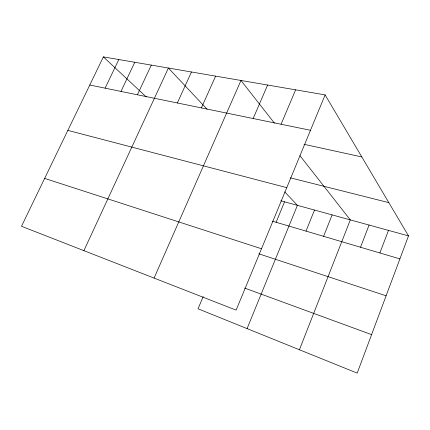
<?xml version="1.0" encoding="UTF-8"?>
<svg xmlns="http://www.w3.org/2000/svg" width="430" height="430" viewBox="0 0 430 430"><rect width="100%" height="100%" fill="white"/><g stroke="black" fill="none" stroke-linecap="round" stroke-linejoin="round"><path stroke-width="0.64" d="M325.118 94.89L236.129 310.137L21.5 226.282L103.377 56.889L325.118 94.89L408.5 235.893L357.206 373.111L198.036 308.794L203.197 296.619M379.883 252.969L388.467 230.389M360.517 247.239L369.08 225.057M299.42 349.762L350.31 219.891L299.909 155.617M323.607 236.323L332.127 214.892M306.01 231.114L314.497 210.044M247.067 328.606L297.404 205.346L284.724 191.85M276.108 222.267L284.547 201.81M281.075 124.248L295.62 89.838M253.162 118.524L267.611 85.038M154.074 278.081L240.977 80.469L274.464 123.173M201.391 107.908L215.624 76.126M177.348 102.974L191.457 71.982M83.904 250.663L168.404 68.031L207.083 109.204M137.401 94.783L151.296 65.102M120.981 91.418L134.778 62.269M105.114 88.161L118.814 59.534M89.779 85.016L310.487 130.279M303.972 144.286L361.813 156.945M290.293 177.821L388.833 202.637M67.854 130.381L286.772 187.641M280.779 200.772L408.5 235.893M272.346 221.154L399.905 258.892M44.645 178.396L261.505 248.76M258.844 253.807L386.108 295.802M244.67 288.079L371.59 334.626M103.377 56.889L146.275 96.954"/></g></svg>
